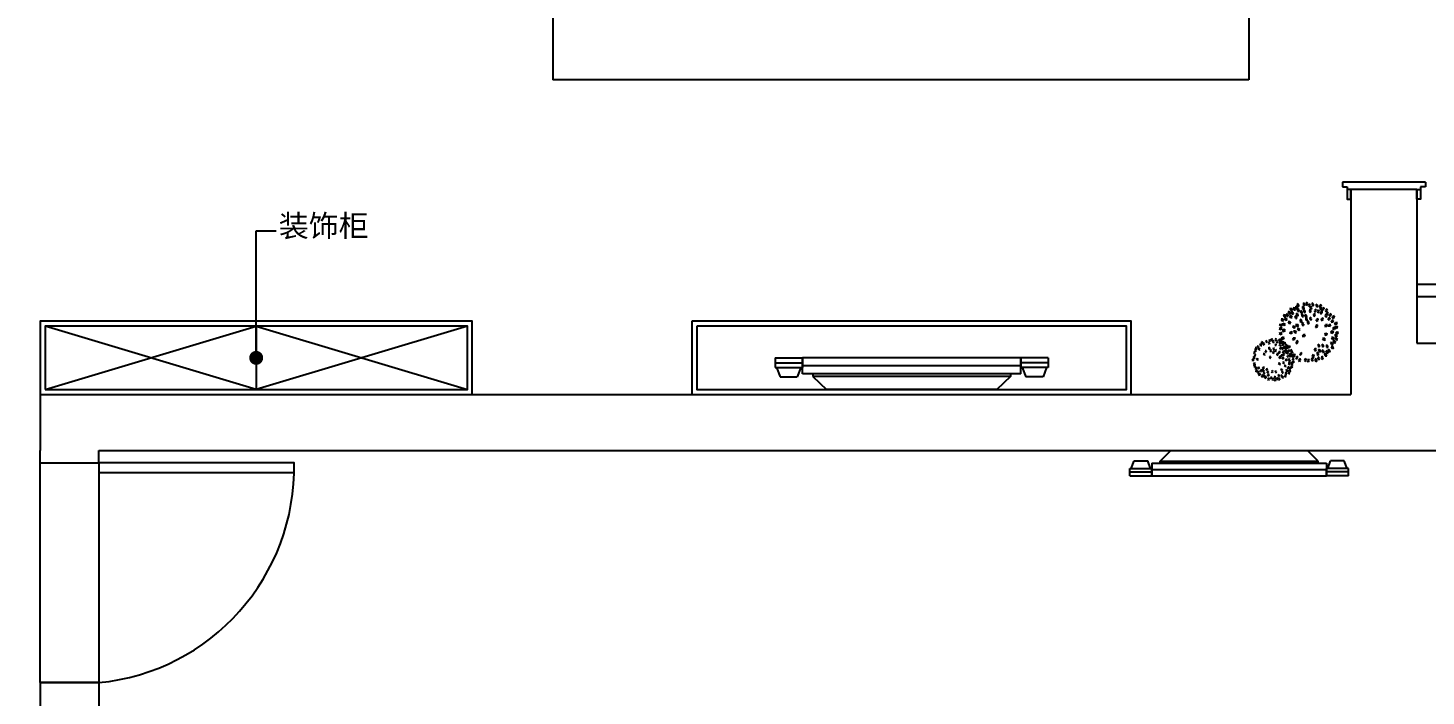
# Model space of a CAD drawing. Header units: millimetres. Extents: x -608935 to 90319, y -1318739 to -774154.
# Drawn here: x -108038 to -102310, y -810845 to -808109 of the extents above; entities that cross this region are included whole.
import ezdxf

# ---------------------------------------------------------------- set-up
doc = ezdxf.new("R2010")
doc.units = ezdxf.units.MM
doc.header["$PDMODE"] = 3
for name, color, linetype in [('250', 250, 'Continuous'), ('IFF_FURN', 30, 'Continuous'), ('layer 1', 7, 'Continuous'), ('PUB_DIM', 3, 'Continuous'), ('家具1', 2, 'Continuous'), ('家具2', 8, 'Continuous')]:
    doc.layers.add(name, color=color, linetype=linetype)
doc.styles.add('DIM', font='simplex.shx', dxfattribs={"width": 0.8, "bigfont": 'hztxt.shx'})
doc.styles.get("Standard").update_dxf_attribs({"font": 'simhei.ttf'})
doc.styles.add('STYLE1', font='')
doc.styles.get('STYLE1').set_extended_font_data('SimSun')
doc.dimstyles.new('1-50', dxfattribs={"dimscale": 50, "dimtxt": 4, "dimasz": 1, "dimexe": 1, "dimexo": 0.1, "dimgap": 0.5, "dimtad": 1, "dimdec": 0, "dimdsep": 46, "dimtxsty": 'DIM', "dimblk": 'ARCHTICK', "dimcen": 4, "dimdle": 1, "dimclrd": 3, "dimclre": 3, "dimclrt": 1, "dimadec": 0, "dimazin": 0, "dimtfac": 1, "dimtdec": 0, "dimtmove": 2, "dimatfit": 3, "dimldrblk": 'DOT', "dimfxl": 15, "dimfxlon": 1, "dimarcsym": 0})
doc.dimstyles.new('1-55', dxfattribs={"dimscale": 57, "dimtxt": 2.5, "dimasz": 1, "dimexe": 2, "dimexo": 0.625, "dimtad": 1, "dimdec": 0, "dimrnd": 5, "dimtxsty": 'Standard', "dimblk": 'DOT', "dimcen": 2.5, "dimclrd": 1, "dimclre": 1, "dimclrt": 2, "dimadec": 0, "dimazin": 0, "dimtfac": 1, "dimtdec": 0, "dimtmove": 2, "dimatfit": 3, "dimldrblk": 'DOT', "dimfxl": 1, "dimarcsym": 0})

# ---------------------------------------------------------------- blocks, each defined once
blk = doc.blocks.new('45')
at = {"color": 8, "ltscale": 5}
blk.add_wipeout([(2851.9, 328), (2851.9, 0), (0, 0), (0, 443.6), (-385.7, 454.3), (-385.7, 1344.2), (0, 1354.9), (0, 1943.5), (-250, 1943.5), (-250, 2443.5), (250, 2443.5), (250, 2193.5), (375.9, 2193.5), (375.9, 2614.1), (376.7, 2618.1), (378.9, 2621.2), (382.3, 2623.4), (385.9, 2624.1), (497.8, 2624.1), (501.7, 2623.3), (504.8, 2621.2), (506.9, 2618.2), (507.8, 2614.1), (507.8, 2565.7), (508.7, 2577.7), (509.6, 2588.5), (510.2, 2594.6), (511.1, 2601.9), (512, 2608.5), (514.6, 2624.1), (2337.3, 2624.1), (2338.9, 2614.9), (2340.3, 2605.5), (2341, 2600.2), (2341.5, 2596), (2342.1, 2590), (2342.6, 2584.2), (2343.1, 2578.2), (2344.1, 2556.5), (2344.1, 2614.1), (2344.8, 2617.9), (2347, 2621.2), (2350.1, 2623.3), (2354.1, 2624.1), (2465.9, 2624.1), (2469.5, 2623.4), (2473, 2621.2), (2475.1, 2618.1), (2475.9, 2614.1), (2475.9, 2193.5), (2601.9, 2193.5), (2601.9, 2443.5), (3101.9, 2443.5), (3101.9, 1943.5), (2851.9, 1943.5), (2851.9, 1528), (3075.3, 1528), (3075.3, 328)], dxfattribs=at).dxf.layer = 'IFF_FURN'
at = {"layer": 'IFF_FURN', "color": 2, "ltscale": 5}
for p, q in [((375.9, 1780.8), (375.9, 2614.1)), ((385.9, 2624.1), (497.8, 2624.1)), ((507.8, 1774.1), (507.8, 2614.1)), ((2337.3, 2624.1), (514.6, 2624.1)), ((2344.1, 1774.1), (2344.1, 2614.1)), ((2465.9, 2624.1), (2354.1, 2624.1)), ((2475.9, 1780.8), (2475.9, 2614.1)), ((507.8, 2484.1), (2338.5, 2484.1)), ((1425.9, 2484.1), (1425.9, 1764.1)), ((507.8, 2434.1), (2344.1, 2434.1)), ((250, 2193.5), (375.9, 2193.5)), ((2601.9, 2193.5), (2475.9, 2193.5)), ((0, 1943.5), (0, 1354.9)), ((2851.9, 1943.5), (2851.9, 1528)), ((517.8, 1764.1), (2334.1, 1764.1)), ((-385.7, 1344.2), (335.2, 1364.2)), ((-385.7, 1344.2), (335.2, 1364.2)), ((-385.7, 454.3), (-385.7, 1344.2)), ((-385.7, 454.3), (-385.7, 1344.2)), ((-361.7, 454.3), (-361.7, 1344.2)), ((-361.7, 454.3), (-361.7, 1344.2)), ((-361.7, 1304.8), (335.2, 1324.2)), ((-361.7, 1304.8), (335.2, 1324.2)), ((335.2, 1364.2), (335.2, 1324.2)), ((335.2, 1364.2), (335.2, 1324.2)), ((335.2, 474.4), (335.2, 1324.2)), ((335.2, 474.4), (335.2, 1324.2)), ((335.2, 474.4), (-361.7, 493.7)), ((335.2, 474.4), (-361.7, 493.7)), ((335.2, 474.4), (335.2, 434.3)), ((335.2, 474.4), (335.2, 434.3)), ((335.2, 434.3), (-385.7, 454.3)), ((335.2, 434.3), (-385.7, 454.3)), ((0, 443.6), (0, 0)), ((2851.9, 328), (2851.9, 0))]:
    blk.add_line(p, q, dxfattribs=at)
at = {"layer": 'IFF_FURN', "color": 1, "ltscale": 5}
for p, q in [((7.6, 2027.2), (7.6, 2327.2)), ((2844.2, 2027.2), (2844.2, 2327.2)), ((-142.4, 2177.2), (157.6, 2177.2)), ((2994.2, 2177.2), (2694.2, 2177.2))]:
    blk.add_line(p, q, dxfattribs=at)
at = {"layer": 'IFF_FURN', "color": 8, "ltscale": 5}
blk.add_line((0, 0), (2851.9, 0), dxfattribs=at)
at = {"layer": 'IFF_FURN', "color": 2, "ltscale": 5}
for points in [[(250, 2443.5), (-250, 2443.5), (-250, 1943.5), (250, 1943.5)], [(2601.9, 2443.5), (3101.9, 2443.5), (3101.9, 1943.5), (2601.9, 1943.5)], [(3075.3, 1528), (2475.3, 1528), (2475.3, 328), (3075.3, 328)], [(975.3, 1364.2), (1875.3, 1364.2), (1875.3, 464.2), (975.3, 464.2)]]:
    blk.add_lwpolyline(points, close=True, dxfattribs=at)
at = {"layer": 'IFF_FURN', "color": 1, "ltscale": 5}
blk.add_lwpolyline([(-285.6, 534.4), (-285.6, 1264.1, -0.414214), (-265.5, 1284.1), (215.1, 1284.1, -0.414214), (235.1, 1264.1), (235.1, 534.4, -0.414214), (215.1, 514.4), (-265.5, 514.4, -0.414214)], format="xyb", close=True, dxfattribs=at)
blk.add_lwpolyline([(-285.6, 534.4), (-285.6, 1264.1, -0.414214), (-265.5, 1284.1), (215.1, 1284.1, -0.414214), (235.1, 1264.1), (235.1, 534.4, -0.414214), (215.1, 514.4), (-265.5, 514.4, -0.414214)], format="xyb", close=True, dxfattribs=at)
for centre, radius in [((7.6, 2177.2), 112.5), ((2844.2, 2177.2), 112.5), ((7.6, 2177.2), 56.2), ((2844.2, 2177.2), 56.2)]:
    blk.add_circle(centre, radius, dxfattribs=at)
at = {"layer": 'IFF_FURN', "color": 2, "ltscale": 5}
for centre, radius, start, end in [((385.9, 2614.1), 10, 90, 180), ((497.8, 2614.1), 10, 0, 90), ((910.3, 2550.5), 402.5, 169.4694, 189.5003), ((1941.5, 2550.5), 402.5, 350.4997, 10.5306), ((2354.1, 2614.1), 10, 90, 180), ((2465.9, 2614.1), 10, 0, 90), ((385.9, 1780.8), 10, 180, 248.7434), ((2465.9, 1780.8), 10, 291.2566, 0), ((441.8, 1924.5), 164.2, 248.7434, 293.6632), ((517.8, 1774.1), 10, 180, 270), ((2334.1, 1774.1), 10, 270, 0), ((2410, 1924.5), 164.2, 246.3368, 291.2566)]:
    blk.add_arc(centre, radius, start, end, dxfattribs=at)
blk = doc.blocks.new('离子电视')
at = {"layer": '家具1'}
for p, q in [((-150, 647.5), (-150, 517.5)), ((-150, 647.5), (-105, 647.5)), ((-105, 647.5), (-105, 517.5)), ((-105, 640.3), (-60, 623.1)), ((-60, 623.1), (-60, 541.9)), ((-105, 524.7), (-60, 541.9)), ((-75, 517.5), (-150, 517.5)), ((-150, 517.5), (-105, 517.5)), ((-150, 517.5), (-150, -517.5)), ((-75, 517.5), (-75, -517.5)), ((-75, 469), (-61.9, 469)), ((-61.9, 469), (0, 404.2)), ((0, 404.2), (0, -404.2)), ((-61.9, -469), (0, -404.2)), ((-150, -647.5), (-150, -517.5)), ((-150, -517.5), (-105, -517.5)), ((-75, -517.5), (-150, -517.5)), ((-105, -647.5), (-105, -517.5)), ((-105, -524.7), (-60, -541.9)), ((-75, -469), (-61.9, -469)), ((-60, -623.1), (-60, -541.9)), ((-150, -647.5), (-105, -647.5)), ((-105, -640.3), (-60, -623.1))]:
    blk.add_line(p, q, dxfattribs=at)
at = {"layer": '家具2'}
for p, q in [((-126.3, 647.5), (-126.3, 517.5)), ((-112.6, 517.5), (-112.6, -517.5)), ((-61.9, 469), (-61.9, -469)), ((-126.3, -647.5), (-126.3, -517.5))]:
    blk.add_line(p, q, dxfattribs=at)
blk = doc.blocks.new('KIJNHB8')
at = {"layer": '家具1'}
for p, q in [((-99558.5, -820437.5), (-99538.5, -820437.5)), ((-99538.5, -820437.5), (-99538.5, -820417.5)), ((-99538.5, -820417.5), (-99508.5, -820417.5))]:
    blk.add_line(p, q, dxfattribs=at)
blk.add_lwpolyline([(-99528.5, -820402.5), (-99528.5, -820417.5), (-99488.5, -820417.5), (-99488.5, -820402.5)], close=True, dxfattribs=at)
blk = doc.blocks.new('绿植1')
at = {"layer": 'PUB_DIM'}
for p, q in [((266, 0), (264, -17)), ((280, -7), (266, 0)), ((97, -114), (81, -123)), ((81, -123), (101, -131)), ((113, -120), (97, -114)), ((101, -131), (113, -120)), ((121, -83), (105, -81)), ((105, -81), (110, -97)), ((110, -97), (126, -104)), ((126, -104), (121, -83)), ((147, -87), (131, -86)), ((131, -86), (137, -102)), ((137, -102), (154, -108)), ((161, -70), (145, -67)), ((145, -67), (149, -84)), ((161, -123), (145, -124)), ((145, -124), (152, -140)), ((154, -108), (147, -87)), ((149, -84), (165, -92)), ((152, -140), (170, -143)), ((165, -92), (161, -70)), ((170, -143), (161, -123)), ((186, -44), (170, -43)), ((170, -43), (175, -59)), ((188, -102), (173, -97)), ((173, -97), (175, -114)), ((175, -59), (193, -65)), ((175, -114), (190, -124)), ((193, -65), (186, -44)), ((190, -124), (188, -102)), ((220, -48), (204, -47)), ((204, -47), (210, -63)), ((210, -63), (227, -69)), ((231, -69), (215, -73)), ((215, -73), (225, -87)), ((227, -69), (220, -48)), ((225, -87), (243, -87)), ((243, -87), (231, -69)), ((246, -27), (232, -21)), ((232, -21), (232, -38)), ((232, -38), (247, -49)), ((254, -121), (239, -116)), ((239, -116), (240, -133)), ((240, -133), (255, -143)), ((247, -49), (246, -27)), ((255, -143), (254, -121)), ((264, -17), (278, -29)), ((267, -46), (264, -68)), ((264, -68), (278, -76)), ((280, -59), (267, -46)), ((278, -29), (280, -7)), ((278, -76), (280, -59)), ((305, -26), (300, -42)), ((300, -42), (311, -57)), ((317, -36), (305, -26)), ((311, -57), (317, -36)), ((318, -103), (314, -120)), ((314, -120), (326, -134)), ((331, -112), (318, -103)), ((326, -134), (331, -112)), ((336, -70), (327, -85)), ((327, -85), (334, -102)), ((338, -2), (334, -18)), ((334, -18), (346, -32)), ((334, -102), (346, -83)), ((346, -83), (336, -70)), ((351, -11), (338, -2)), ((346, -32), (351, -11)), ((387, -13), (373, -23)), ((373, -23), (374, -42)), ((384, -38), (373, -52)), ((373, -52), (377, -69)), ((374, -42), (391, -28)), ((377, -69), (391, -52)), ((391, -52), (384, -38)), ((391, -28), (387, -13)), ((410, -140), (397, -151)), ((414, -72), (401, -83)), ((401, -83), (402, -101)), ((402, -101), (419, -87)), ((415, -155), (410, -140)), ((419, -87), (414, -72)), ((441, -29), (429, -41)), ((429, -41), (432, -59)), ((432, -59), (448, -43)), ((448, -43), (441, -29)), ((451, -61), (448, -79)), ((448, -79), (468, -68)), ((466, -52), (451, -61)), ((465, -99), (456, -114)), ((456, -114), (478, -112)), ((482, -97), (465, -99)), ((468, -68), (466, -52)), ((478, -112), (482, -97)), ((484, -69), (479, -86)), ((479, -86), (500, -79)), ((500, -63), (484, -69)), ((503, -99), (497, -116)), ((497, -116), (518, -109)), ((500, -79), (500, -63)), ((512, -129), (501, -144)), ((520, -94), (503, -99)), ((529, -129), (512, -129)), ((518, -109), (520, -94)), ((523, -144), (529, -129)), ((549, -139), (542, -156)), ((565, -134), (549, -139)), ((564, -150), (565, -134)), ((32, -229), (16, -238)), ((16, -238), (36, -247)), ((42, -199), (25, -206)), ((25, -206), (44, -218)), ((47, -235), (32, -229)), ((36, -247), (47, -235)), ((56, -208), (42, -199)), ((44, -218), (56, -208)), ((63, -251), (47, -260)), ((47, -260), (68, -269)), ((68, -183), (50, -187)), ((50, -187), (67, -202)), ((70, -147), (54, -156)), ((54, -156), (74, -165)), ((79, -258), (63, -251)), ((67, -202), (81, -194)), ((81, -194), (68, -183)), ((68, -269), (79, -258)), ((86, -154), (70, -147)), ((74, -165), (86, -154)), ((96, -179), (79, -185)), ((79, -185), (97, -198)), ((95, -285), (79, -294)), ((101, -253), (86, -262)), ((86, -262), (106, -271)), ((111, -292), (95, -285)), ((110, -189), (96, -179)), ((97, -198), (110, -189)), ((117, -260), (101, -253)), ((121, -199), (104, -205)), ((104, -205), (122, -217)), ((106, -271), (117, -260)), ((135, -208), (121, -199)), ((122, -217), (135, -208)), ((128, -149), (134, -165)), ((144, -149), (128, -149)), ((134, -165), (152, -170)), ((145, -260), (136, -273)), ((136, -273), (152, -278)), ((152, -170), (144, -149)), ((167, -266), (145, -260)), ((152, -278), (167, -266)), ((177, -175), (162, -175)), ((162, -175), (169, -191)), ((182, -267), (166, -275)), ((166, -275), (185, -285)), ((169, -191), (187, -195)), ((187, -195), (177, -175)), ((197, -227), (180, -232)), ((180, -232), (198, -245)), ((197, -275), (182, -267)), ((185, -285), (197, -275)), ((211, -237), (197, -227)), ((198, -245), (211, -237)), ((223, -264), (206, -270)), ((206, -270), (224, -283)), ((239, -170), (223, -166)), ((223, -166), (226, -183)), ((237, -274), (223, -264)), ((224, -283), (237, -274)), ((226, -183), (241, -192)), ((241, -192), (239, -170)), ((296, -200), (281, -195)), ((281, -195), (282, -212)), ((282, -212), (297, -223)), ((297, -223), (296, -200)), ((397, -151), (398, -169)), ((398, -169), (415, -155)), ((435, -186), (429, -203)), ((429, -203), (450, -197)), ((451, -181), (435, -186)), ((450, -197), (451, -181)), ((481, -258), (465, -267)), ((465, -267), (485, -276)), ((496, -220), (481, -229)), ((481, -229), (501, -237)), ((496, -265), (481, -258)), ((485, -276), (496, -265)), ((512, -226), (496, -220)), ((501, -144), (523, -144)), ((501, -237), (512, -226)), ((521, -183), (505, -192)), ((505, -192), (526, -201)), ((531, -274), (517, -286)), ((537, -190), (521, -183)), ((526, -201), (537, -190)), ((547, -277), (531, -274)), ((550, -243), (538, -256)), ((538, -256), (560, -258)), ((539, -290), (547, -277)), ((542, -156), (564, -150)), ((567, -244), (550, -243)), ((568, -184), (555, -196)), ((555, -196), (577, -200)), ((573, -209), (560, -222)), ((560, -222), (582, -225)), ((560, -258), (567, -244)), ((585, -186), (568, -184)), ((590, -211), (573, -209)), ((577, -200), (585, -186)), ((593, -232), (581, -245)), ((581, -245), (603, -248)), ((582, -225), (590, -211)), ((610, -234), (593, -232)), ((611, -275), (594, -282)), ((594, -282), (613, -294)), ((603, -248), (610, -234)), ((626, -284), (611, -275)), ((613, -294), (626, -284)), ((16, -289), (0, -298)), ((0, -298), (20, -307)), ((32, -296), (16, -289)), ((27, -372), (16, -387)), ((16, -387), (39, -386)), ((20, -307), (32, -296)), ((36, -313), (20, -322)), ((20, -322), (41, -331)), ((33, -341), (21, -355)), ((21, -355), (43, -356)), ((44, -371), (27, -372)), ((50, -341), (33, -341)), ((52, -320), (36, -313)), ((50, -404), (38, -418)), ((38, -418), (60, -419)), ((39, -386), (44, -371)), ((41, -331), (52, -320)), ((43, -356), (50, -341)), ((67, -404), (50, -404)), ((67, -308), (51, -317)), ((51, -317), (72, -326)), ((63, -376), (52, -391)), ((52, -391), (75, -391)), ((60, -419), (67, -404)), ((80, -376), (63, -376)), ((83, -314), (67, -308)), ((72, -326), (83, -314)), ((75, -391), (80, -376)), ((79, -294), (99, -303)), ((91, -406), (82, -422)), ((82, -422), (104, -419)), ((104, -335), (88, -344)), ((88, -344), (108, -353)), ((108, -404), (91, -406)), ((99, -303), (111, -292)), ((119, -341), (104, -335)), ((104, -419), (108, -404)), ((108, -353), (119, -341)), ((121, -360), (108, -373)), ((108, -373), (130, -376)), ((131, -290), (117, -302)), ((117, -302), (139, -306)), ((138, -362), (121, -360)), ((130, -376), (138, -362)), ((147, -293), (131, -290)), ((139, -306), (147, -293)), ((176, -326), (160, -335)), ((160, -335), (180, -343)), ((192, -332), (176, -326)), ((180, -343), (192, -332)), ((197, -383), (193, -401)), ((193, -401), (213, -392)), ((213, -376), (197, -383)), ((200, -421), (199, -439)), ((199, -439), (218, -427)), ((215, -411), (200, -421)), ((217, -321), (201, -330)), ((201, -330), (221, -339)), ((213, -392), (213, -376)), ((218, -427), (215, -411)), ((232, -328), (217, -321)), ((221, -339), (232, -328)), ((240, -386), (237, -404)), ((237, -404), (257, -394)), ((255, -378), (240, -386)), ((251, -429), (245, -446)), ((267, -423), (251, -429)), ((257, -394), (255, -378)), ((266, -439), (267, -423)), ((326, -353), (318, -367)), ((318, -367), (325, -384)), ((325, -384), (336, -365)), ((336, -365), (326, -353)), ((507, -309), (489, -312)), ((489, -312), (505, -327)), ((505, -327), (519, -321)), ((519, -321), (507, -309)), ((517, -286), (539, -290)), ((553, -301), (537, -310)), ((537, -310), (557, -319)), ((562, -355), (544, -353)), ((544, -353), (555, -372)), ((569, -308), (553, -301)), ((555, -372), (571, -370)), ((557, -319), (569, -308)), ((571, -370), (562, -355)), ((565, -417), (577, -436)), ((583, -418), (565, -417)), ((589, -377), (571, -379)), ((571, -379), (586, -396)), ((592, -432), (583, -418)), ((602, -312), (585, -318)), ((585, -318), (603, -330)), ((586, -396), (601, -390)), ((601, -390), (589, -377)), ((607, -344), (591, -353)), ((591, -353), (611, -362)), ((617, -322), (602, -312)), ((603, -330), (617, -322)), ((623, -350), (607, -344)), ((611, -362), (623, -350)), ((59, -460), (48, -474)), ((48, -474), (70, -474)), ((64, -433), (52, -447)), ((52, -447), (74, -448)), ((76, -460), (59, -460)), ((81, -434), (64, -433)), ((70, -474), (76, -460)), ((74, -448), (81, -434)), ((87, -497), (79, -514)), ((79, -514), (101, -510)), ((94, -463), (87, -480)), ((87, -480), (109, -475)), ((104, -494), (87, -497)), ((111, -459), (94, -463)), ((101, -510), (104, -494)), ((109, -475), (111, -459)), ((129, -536), (126, -554)), ((126, -554), (146, -543)), ((143, -527), (129, -536)), ((141, -442), (134, -459)), ((134, -459), (155, -454)), ((135, -503), (134, -522)), ((134, -522), (152, -509)), ((149, -494), (135, -503)), ((158, -439), (141, -442)), ((146, -543), (143, -527)), ((152, -509), (149, -494)), ((155, -454), (158, -439)), ((174, -541), (161, -552)), ((161, -552), (162, -570)), ((162, -570), (179, -556)), ((179, -556), (174, -541)), ((203, -519), (190, -530)), ((190, -530), (191, -548)), ((191, -548), (208, -534)), ((208, -534), (203, -519)), ((219, -562), (206, -573)), ((224, -577), (219, -562)), ((251, -461), (240, -474)), ((240, -474), (243, -492)), ((243, -492), (258, -475)), ((245, -446), (266, -439)), ((258, -475), (251, -461)), ((269, -561), (257, -573)), ((275, -575), (269, -561)), ((316, -457), (307, -477)), ((307, -477), (318, -488)), ((325, -473), (316, -457)), ((318, -488), (325, -473)), ((368, -450), (352, -446)), ((352, -446), (355, -463)), ((355, -463), (371, -472)), ((362, -552), (360, -569)), ((360, -569), (373, -581)), ((376, -559), (362, -552)), ((371, -472), (368, -450)), ((373, -581), (376, -559)), ((455, -562), (439, -561)), ((439, -561), (444, -578)), ((462, -583), (455, -562)), ((477, -528), (461, -529)), ((461, -529), (468, -545)), ((468, -545), (486, -548)), ((477, -457), (480, -479)), ((493, -465), (477, -457)), ((486, -548), (477, -528)), ((480, -479), (496, -482)), ((496, -482), (493, -465)), ((513, -517), (496, -510)), ((496, -510), (502, -531)), ((502, -531), (518, -533)), ((518, -533), (513, -517)), ((527, -495), (536, -515)), ((545, -498), (527, -495)), ((536, -515), (552, -514)), ((552, -514), (545, -498)), ((548, -442), (560, -461)), ((566, -444), (548, -442)), ((560, -461), (575, -458)), ((575, -458), (566, -444)), ((577, -436), (592, -432)), ((206, -573), (207, -591)), ((207, -591), (224, -577)), ((257, -573), (260, -591)), ((260, -591), (275, -575)), ((274, -591), (264, -605)), ((264, -605), (269, -622)), ((269, -622), (282, -605)), ((282, -605), (274, -591)), ((303, -580), (300, -597)), ((300, -597), (313, -610)), ((316, -588), (303, -580)), ((313, -610), (316, -588)), ((353, -584), (350, -600)), ((350, -600), (362, -614)), ((366, -592), (353, -584)), ((362, -614), (366, -592)), ((391, -588), (388, -605)), ((388, -605), (400, -618)), ((405, -596), (391, -588)), ((400, -618), (405, -596)), ((424, -576), (409, -573)), ((409, -573), (412, -590)), ((412, -590), (429, -598)), ((429, -598), (424, -576)), ((444, -578), (462, -583))]:
    blk.add_line(p, q, dxfattribs=at)
blk = doc.blocks.new('_Dot')
at = {"color": 0, "linetype": 'ByBlock', "lineweight": -2}
blk.add_line((-0.5, 0), (-1, 0), dxfattribs=at)
at = {"color": 0, "linetype": 'ByBlock', "const_width": 0.5}
blk.add_lwpolyline([(-0.25, 0, 1), (0.25, 0, 1)], format="xyb", close=True, dxfattribs=at)
blk = doc.blocks.new('_ArchTick')
at = {"color": 0, "linetype": 'ByBlock', "const_width": 0.15}
blk.add_lwpolyline([(-0.5, -0.5), (0.5, 0.5)], dxfattribs=at)
blk = doc.blocks.new('*D704')
at = {"layer": '250', "color": 3, "lineweight": -2}
for p, q in [((-79915, -775715), (-79915, -774915)), ((-79675, -775715), (-79675, -774915)), ((-79965, -774965), (-79625, -774965)), ((-112032.5, -810755), (-112032.5, -810350)), ((-109377.5, -810755), (-109377.5, -810350)), ((-112082.5, -810400), (-109327.5, -810400)), ((19170, -838840), (19170, -829555)), ((18420, -829605), (19220, -829605)), ((18420, -838790), (19220, -838790))]:
    blk.add_line(p, q, dxfattribs=at)
at = {"layer": 'Defpoints', "color": 0}
for p in [(-79675, -774965), (-79915, -783895), (-79675, -783895), (-109377.5, -810400), (-112032.5, -810760), (-109377.5, -810760), (17850, -829605), (19170, -829605), (17850, -838790)]:
    blk.add_point(p, dxfattribs=at)
at = {"layer": '250', "color": 3, "lineweight": -2, "xscale": 50, "yscale": 50, "zscale": 50}
for p, rotation in [((-79915, -774965), 180), ((-112032.5, -810400), 180), ((19170, -829605), 90), ((19170, -838790), 270)]:
    blk.add_blockref('_ArchTick', p, dxfattribs=dict(at, rotation=rotation))
for p in [(-79675, -774965), (-109377.5, -810400)]:
    blk.add_blockref('_ArchTick', p, dxfattribs=at)
at = {"layer": '250', "color": 1, "char_height": 200, "attachment_point": 5, "style": 'DIM'}
for s, insert in [('240', (-79795, -774777.5)), ('2655', (-110705, -810275))]:
    blk.add_mtext(s, dxfattribs=dict(at, insert=insert))
at = {"layer": '250', "color": 1, "insert": (19045, -834197.5), "char_height": 200, "attachment_point": 5, "rotation": 90, "style": 'DIM'}
blk.add_mtext('9185', dxfattribs=at)

msp = doc.modelspace()

# ---------------------------------------------------------------- linework, layer by layer
at = {"layer": '250', "color": 2}
msp.add_line((-102312.5, -808740), (-102652.5, -808740), dxfattribs=at)
at = {"layer": '250', "color": 0}
for p, q in [((-102347.5, -808770), (-102617.5, -808770)), ((-102617.5, -808770), (-102617.5, -809610)), ((-102347.5, -808770), (-102347.5, -809400)), ((-102102.5, -809160), (-102347.5, -809160)), ((-102152.5, -809210), (-102347.5, -809210)), ((-102347.5, -809400), (-101017.5, -809400)), ((-107987.5, -809610), (-102617.5, -809610)), ((-107987.5, -809610), (-107987.5, -809840)), ((-107987.5, -809890), (-107987.5, -809840)), ((-107747.5, -809840), (-101307.5, -809840)), ((-107747.5, -809890), (-107747.5, -809840)), ((-107987.5, -809890), (-107747.5, -809890)), ((-107987.5, -810790), (-107747.5, -810790)), ((-107987.5, -810790), (-107987.5, -812710)), ((-107747.5, -810790), (-107747.5, -810900))]:
    msp.add_line(p, q, dxfattribs=at)
at = {"layer": '250', "color": 2}
for points in [[(-107987.5, -809610), (-106217.5, -809610), (-106217.5, -809310), (-107987.5, -809310)], [(-107747.5, -809930), (-106947.5, -809930), (-106947.5, -809890), (-107747.5, -809890)]]:
    msp.add_lwpolyline(points, close=True, dxfattribs=at)
at = {"layer": '250', "color": 251}
msp.add_lwpolyline([(-107987.5, -809890), (-107747.5, -809890), (-107747.5, -810790), (-107987.5, -810790)], close=True, dxfattribs=at)
at = {"layer": '250', "color": 1}
msp.add_arc((-107831.3, -809910), 884, 275.4365, 1.2964, dxfattribs=at)
at = {"layer": '家具1'}
msp.add_lwpolyline([(-105317.5, -809310), (-105317.5, -809610), (-103517.5, -809610), (-103517.5, -809310)], close=True, dxfattribs=at)
at = {"layer": '家具2'}
for p, q in [((-107102.5, -809590), (-107967.5, -809330)), ((-107967.5, -809590), (-107102.5, -809330)), ((-107102.5, -809330), (-107102.5, -809590)), ((-106237.5, -809330), (-107102.5, -809590)), ((-107102.5, -809330), (-106237.5, -809590))]:
    msp.add_line(p, q, dxfattribs=at)
for points in [[(-107967.5, -809590), (-106237.5, -809590), (-106237.5, -809330), (-107967.5, -809330)], [(-105297.5, -809330), (-105297.5, -809590), (-103537.5, -809590), (-103537.5, -809330)]]:
    msp.add_lwpolyline(points, close=True, dxfattribs=at)

# ---------------------------------------------------------------- block references
at = {"layer": '250', "color": 0, "rotation": 270}
msp.add_blockref('KIJNHB8', (717785, -908298.5), dxfattribs=at)
at = {"layer": '250', "color": 0, "xscale": -1, "rotation": 90}
msp.add_blockref('KIJNHB8', (-922750, -908298.5), dxfattribs=at)
at = {"layer": 'IFF_FURN', "ltscale": 3, "xscale": -1}
msp.add_blockref('45', (-103035.4, -808321.3), dxfattribs=at)
at = {"layer": '家具2'}
for name, p, xscale, yscale, zscale, rotation in [('绿植1', (-102727.6, -809190.3), 0.4004000000071296, 0.4003999999113148, 0.4004000000000002, 293.3566108045881), ('绿植1', (-102811.7, -809473.8), 0.2802800000183669, 0.280279999889899, 0.2802800000000001, 221.6491173972559), ('离子电视', (-104417.5, -809590), 0.8640000000596046, 0.8640000000596046, 0.8640000000000001, 270), ('离子电视', (-103075.5, -809840), 0.6912000000593252, 0.6912000000593252, 0.6912000000000001, 90)]:
    msp.add_blockref(name, p, dxfattribs=dict(at, xscale=xscale, yscale=yscale, zscale=zscale, rotation=rotation))

# ---------------------------------------------------------------- texts
at = {"layer": 'layer 1', "color": 44, "lineweight": 5, "insert": (-107010, -808874), "char_height": 90, "width": 4338.102, "attachment_point": 1, "style": 'STYLE1'}
msp.add_mtext('{\\C2;装饰柜}', dxfattribs=at)

# ---------------------------------------------------------------- leaders
at = {"layer": '250', "color": 1}
msp.add_leader([(-107102.5, -809460), (-107102.5, -808940), (-107020, -808940)], dimstyle='1-55', override={"dimgap": 0.625, "dimtad": 0}, dxfattribs=at)

# ---------------------------------------------------------------- next in the draw order: dimensions: what is measured, and where the dimension line sits
at = {"layer": '250', "color": 0}
dim = msp.add_linear_dim(base=(19170, -829605), p1=(17850, -838790), p2=(17850, -829605), angle=90, dimstyle='1-50', dxfattribs=at)
dim.commit()
dim.dimension.update_dxf_attribs({"geometry": '*D704', "text_midpoint": (19045, -834197.5)})
dim = msp.add_linear_dim(base=(-79675, -774965), p1=(-79915, -783895), p2=(-79675, -783895), dimstyle='1-50', dxfattribs=at)
dim.commit()
dim.dimension.update_dxf_attribs({"geometry": '*D704', "text_midpoint": (-79795, -774777.5)})

doc.saveas('drawing.dxf')
